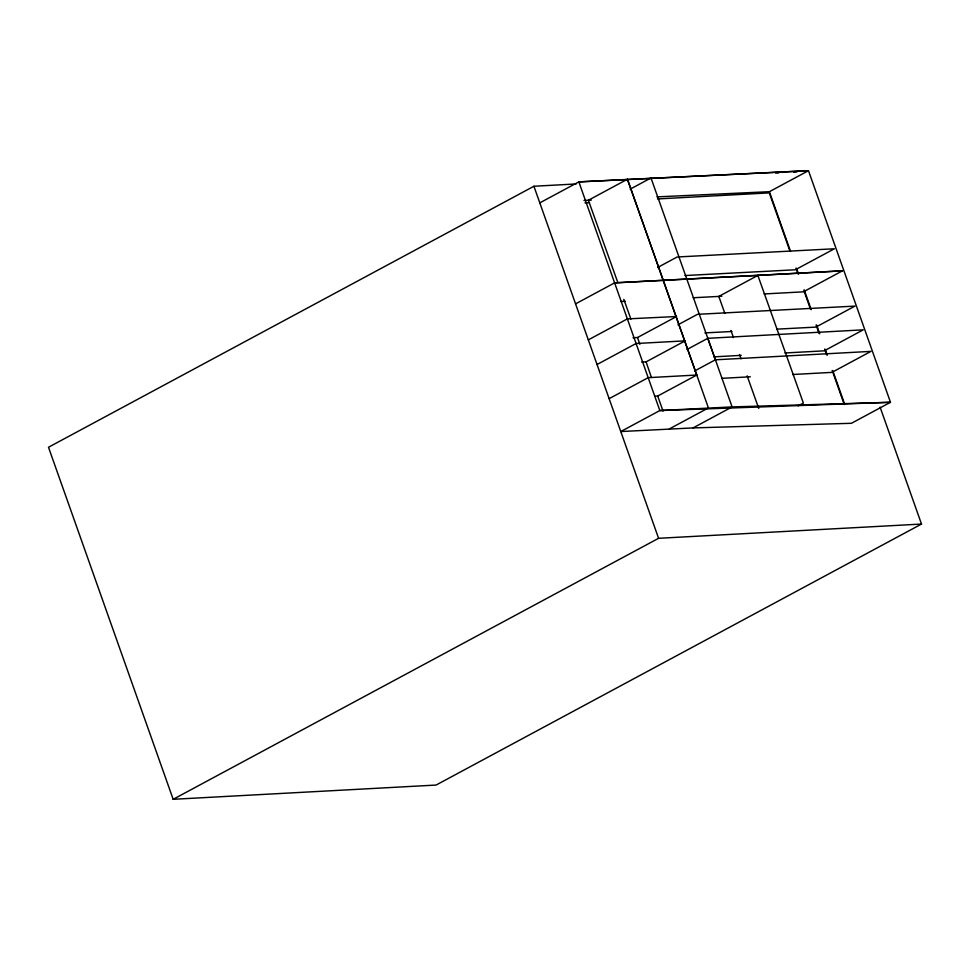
<?xml version="1.0" encoding="UTF-8"?>
<svg xmlns="http://www.w3.org/2000/svg" width="970" height="970" viewBox="0 0 970 970"><rect width="100%" height="100%" fill="white"/><g stroke="black" fill="none" stroke-linecap="round" stroke-linejoin="round"><path stroke-width="1.45" d="M576.216 183.96L533.912 186.252L48.5 447.255L173.169 799.304L436.088 785.057L921.5 524.055L880.117 407.182M539.793 202.875L578.847 181.875L808.471 170.696L890.484 402.295L851.418 423.296L693.053 427.916L620.776 431.553L659.83 410.553L732.107 406.915L890.484 402.295L659.83 410.553L578.847 181.875L808.471 170.696L769.404 191.696L656.932 196.886M654.774 396.196L657.709 396.039L696.775 375.038L627.432 179.244L588.378 200.244L617.745 282.331M630.16 189.162L650.991 177.959L732.107 406.915L693.053 427.916M575.562 303.865L614.616 282.864L842.445 270.836L803.39 291.837L764.117 293.958M657.636 267.49L677.169 256.989L834.382 248.781L795.327 269.781L684.965 275.541M588.305 339.888L627.372 318.887L676.551 316.523L637.496 337.524L633.022 337.742M597.035 364.514L636.09 343.513L685.172 340.858L646.105 361.858L641.643 362.101M677.945 324.829L697.466 314.328L854.934 306.108L815.879 327.108L776.885 329.145M686.966 349.515L707.797 338.312L863.264 329.836L824.209 350.837L784.96 352.983M609.124 398.67L648.19 377.669L696.775 375.038M694.556 371.001L715.387 359.809L870.963 351.382L831.908 372.383L792.635 374.505M669.361 428.922L708.415 407.921L627.432 179.244M798.152 405.86L803.366 403.059L757.861 275.419L614.616 282.864M173.169 799.304L658.581 538.301L921.5 524.055M714.029 356.851L741.189 355.359M775.685 173.157L778.704 172.999M793.812 172.175L796.831 172.005M583.964 200.475L591.324 200.075M584.971 202.875L589.493 202.633M657.49 198.947L769.307 192.885L789.932 251.121M842.445 270.836L757.861 275.419L718.806 296.42L693.174 297.754M721.826 296.25L718.806 296.42L724.869 313.431M721.644 378.349L750.343 376.796M620.788 301.512L625.323 301.282M704.899 332.904L731.901 331.497M623.819 299.318L630.912 319.13M730.943 330.455L733.465 337.548M739.54 354.559L741.056 358.815M747.118 375.839L758.746 408.455M769.404 191.696L790.538 251.375M796.576 268.423L798.589 274.11M804.13 289.739L811.175 309.624M816.704 325.253L819.723 333.777M825.264 349.406L827.277 355.093M832.806 370.722L844.373 403.399M795.97 268.156L797.983 273.843M804.009 290.879L810.556 309.345M816.085 324.974L819.104 333.498M824.633 349.115L826.646 354.802M832.175 370.419L844.252 404.502M637.496 337.524L639.885 344.289M657.709 396.039L663.056 411.11M533.912 186.252L658.581 538.301M707.797 338.312L715.387 359.809M646.105 361.858L651.428 377.524"/></g></svg>
